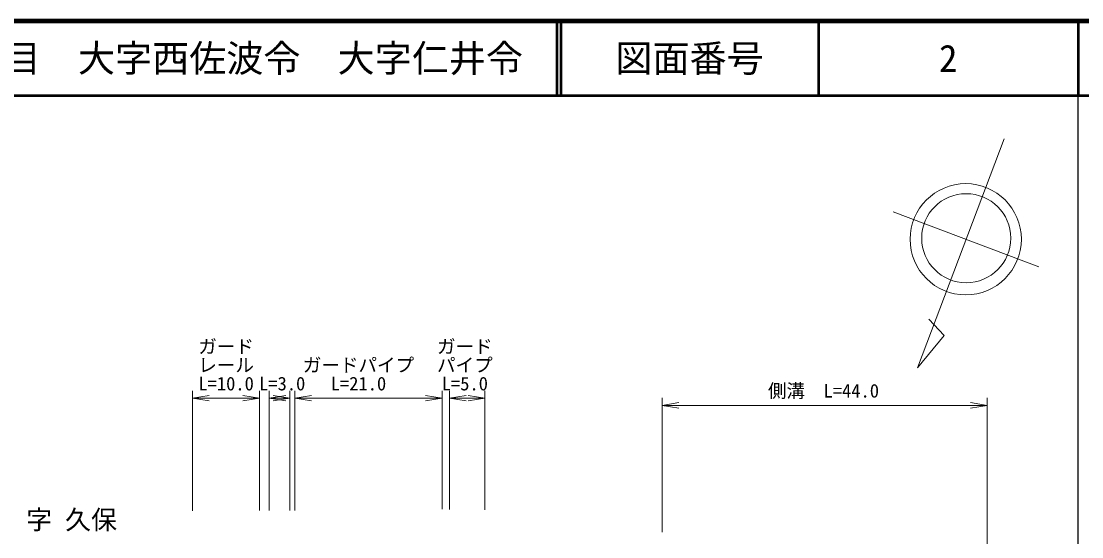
# Model space of a CAD drawing. Units: millimetres, scale not verified. Extents: x 40000 to 680000, y 20000 to 380000.
# Drawn here: x 436517 to 579500, y 310485 to 380000 of the extents above; entities that cross this region are included whole.
import ezdxf
from ezdxf.enums import TextEntityAlignment as Align

# ---------------------------------------------------------------- set-up
doc = ezdxf.new("R2010")
doc.units = ezdxf.units.MM
doc.header["$LTSCALE"] = 1000
doc.layers.add('M-BMK-HTXT', color=7, linetype='Continuous')
doc.layers.add('M-TTL-TXT', color=7, linetype='Continuous')
for name, color, linetype, lineweight in [('M-BMK-SRVR', 3, 'Continuous', 13), ('M-STR-HTXT', 7, 'Continuous', 13), ('M-TTL', 2, 'Continuous', 140), ('M-TTL-BAND', 7, 'Continuous', 25), ('M-TTL-LINE', 7, 'Continuous', 50)]:
    doc.layers.add(name, color=color, linetype=linetype, lineweight=lineweight)
doc.styles.add('ＭＳ ゴシック', font='')
doc.styles.get('ＭＳ ゴシック').set_extended_font_data('MS Gothic')

# ---------------------------------------------------------------- blocks, each defined once
blk = doc.blocks.new('open_arrow')
at = {"color": 0, "linetype": 'Continuous', "lineweight": -2}
blk.add_lwpolyline([(7.5, 1.25), (0, 0), (7.5, -1.25)], dxfattribs=at)

msp = doc.modelspace()

# ---------------------------------------------------------------- linework, layer by layer
at = {"layer": 'M-BMK-SRVR'}
for p, q in [((569028, 364146), (557333, 333256)), ((573713, 346868), (554074, 354303)), ((560924, 337641), (558892, 339849)), ((557333, 333256), (560924, 337641))]:
    msp.add_line(p, q, dxfattribs=at)
for centre, radius in [((563854, 350600), 7500), ((563918, 350745), 6000)]:
    msp.add_circle(centre, radius, dxfattribs=at)
at = {"layer": 'M-STR-HTXT'}
for p, q in [((459608, 314004), (459608, 330172)), ((459608, 329172), (468627, 329172)), ((468627, 314015), (468627, 330172)), ((469925, 314015), (469925, 330172)), ((469925, 329172), (472713, 329172)), ((472713, 314015), (472713, 330172)), ((473395, 314021), (473395, 330172)), ((473395, 329172), (493289, 329172)), ((493289, 314191), (493289, 330172)), ((494270, 314179), (494270, 330172)), ((494270, 329172), (499019, 329172)), ((499019, 314118), (499019, 330172)), ((522916, 311116), (522916, 329207)), ((566742, 304389), (566742, 329207)), ((522916, 328207), (566742, 328207))]:
    msp.add_line(p, q, dxfattribs=at)
at = {"layer": 'M-TTL'}
msp.add_line((680000, 380000), (40000, 380000), dxfattribs=at)
at = {"layer": 'M-TTL-BAND'}
msp.add_line((579000, 20000), (579000, 370000), dxfattribs=at)
at = {"layer": 'M-TTL-LINE'}
for p, q in [((508747, 380000), (508747, 370000)), ((509247, 380000), (509247, 370000)), ((543997, 380000), (543997, 370000)), ((579000, 380000), (579000, 370000)), ((40000, 370000), (680000, 370000))]:
    msp.add_line(p, q, dxfattribs=at)

# ---------------------------------------------------------------- block references
at = {"layer": 'M-STR-HTXT', "xscale": 300, "yscale": 300}
for p in [(459608, 329172), (469925, 329172), (473395, 329172), (494270, 329172), (522916, 328207)]:
    msp.add_blockref('open_arrow', p, dxfattribs=at)
at = {"layer": 'M-STR-HTXT', "xscale": 300, "yscale": 300, "rotation": 180}
for p in [(468627, 329172), (472713, 329172), (493289, 329172), (499019, 329172), (566742, 328207)]:
    msp.add_blockref('open_arrow', p, dxfattribs=at)

# ---------------------------------------------------------------- texts
at = {"layer": 'M-BMK-HTXT', "style": 'ＭＳ ゴシック'}
msp.add_text('字 久保', height=2566, dxfattribs=at).set_placement((437186, 310728), align=Align.BOTTOM_LEFT)
at = {"layer": 'M-STR-HTXT', "style": 'ＭＳ ゴシック'}
for s, p in [('ガード', (464141, 334672)), ('ガード', (496324, 334672)), ('レール', (464141, 332172)), ('ガードパイプ', (481983, 332172)), ('パイプ', (496324, 332172)), ('L=10.0', (464141, 329672)), ('L=3.0', (471700, 329672)), ('L=21.0', (481983, 329672)), ('L=5.0', (496324, 329672)), ('側溝\u3000L=44.0', (544674, 328707))]:
    msp.add_text(s, height=1833, dxfattribs=at).set_placement(p, align=Align.BOTTOM_CENTER)
at = {"layer": 'M-TTL-TXT', "style": 'ＭＳ ゴシック'}
msp.add_text('防府市佐波一丁目\u3000大字西佐波令\u3000大字仁井令', height=3666, dxfattribs=at).set_placement((399159, 375000), align=Align.MIDDLE_LEFT)
for s, p in [('図面番号', (526622, 375000)), ('2', (561497, 375000))]:
    msp.add_text(s, height=3666, dxfattribs=at).set_placement(p, align=Align.MIDDLE_CENTER)

doc.saveas('drawing.dxf')
